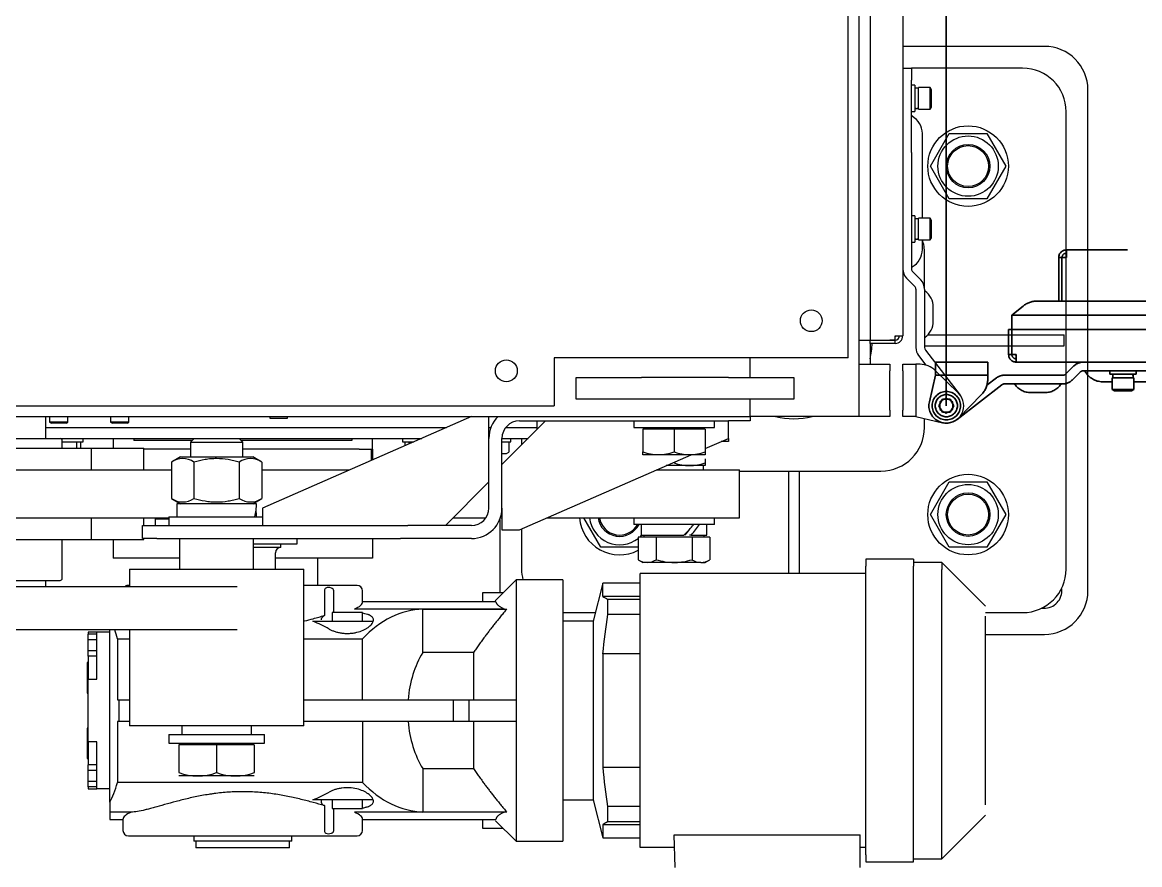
# Model space of a CAD drawing. Extents: x -681219 to -550379, y -242630 to -158199.
# Drawn here: x -573847 to -573334, y -225122 to -224736 of the extents above; entities that cross this region are included whole.
import ezdxf

# ---------------------------------------------------------------- set-up
doc = ezdxf.new("R2010")
doc.units = 0
doc.header["$LTSCALE"] = 1000
doc.linetypes.add('C2', pattern=[17, 14, -1, 1, -1])
doc.linetypes.add('P2', pattern=[23, 18, -1, 1, -1, 1, -1])
for name, color, linetype in [('12020300521', 7, 'CONTINUOUS'), ('12020400244', 7, 'CONTINUOUS'), ('19031000045', 7, 'CONTINUOUS'), ('AAC2414001', 7, 'CONTINUOUS'), ('AAD0803002', 7, 'CONTINUOUS'), ('AAD2005001', 7, 'CONTINUOUS'), ('AAD2005501', 7, 'CONTINUOUS'), ('AAD2010001', 7, 'CONTINUOUS'), ('AAO0501001', 7, 'CONTINUOUS'), ('AAO0602001', 7, 'CONTINUOUS'), ('BAC1204501', 7, 'CONTINUOUS'), ('C__USERS_YSV001_', 7, 'CONTINUOUS'), ('COMM65010003', 7, 'CONTINUOUS'), ('DAE09050701', 7, 'CONTINUOUS'), ('FAA02001', 7, 'CONTINUOUS'), ('FAA02401', 7, 'CONTINUOUS'), ('GAB00601', 7, 'CONTINUOUS'), ('GAB00802', 7, 'CONTINUOUS'), ('GAB02001', 7, 'CONTINUOUS'), ('GAB02401', 7, 'CONTINUOUS'), ('GAE00601', 7, 'CONTINUOUS'), ('GAE02001', 7, 'CONTINUOUS'), ('GAE02401', 7, 'CONTINUOUS'), ('GBH02401', 7, 'CONTINUOUS'), ('GZDH011002061', 7, 'CONTINUOUS'), ('GZDH011002071', 7, 'CONTINUOUS'), ('GZDH011002081', 7, 'CONTINUOUS'), ('GZDH011002102', 7, 'CONTINUOUS'), ('GZDH011003592', 7, 'CONTINUOUS'), ('GZDH011004841', 7, 'CONTINUOUS'), ('GZDH011027032', 7, 'CONTINUOUS'), ('GZDH011027991', 7, 'CONTINUOUS'), ('GZDH011032011', 7, 'CONTINUOUS'), ('GZDH011034431', 7, 'CONTINUOUS'), ('GZDH011034441', 7, 'CONTINUOUS'), ('GZDH011034501', 7, 'CONTINUOUS'), ('SDZB011043001', 7, 'CONTINUOUS'), ('中心线', 4, 'C2')]:
    doc.layers.add(name, color=color, linetype=linetype)
doc.layers.add('双点划线', color=2, linetype='P2', lineweight=35)

# ---------------------------------------------------------------- blocks, each defined once
blk = doc.blocks.new('端门')
at = {"layer": '双点划线', "ltscale": 0.05}
for p, q in [((0, 0), (0, 1260.09)), ((-1233.1, 71.5), (-55.1, 71.5)), ((-55.1, 68), (-55.1, 71.5)), ((-53.1, 68), (-55.1, 68)), ((-51.6, 68), (-53.1, 68)), ((-53.1, 68), (-53.1, 48)), ((-53.1, 48), (-53.1, 68)), ((-51.6, 68), (-51.6, 48)), ((-53.1, 61.5), (-53.1, 61.5)), ((-41.6, 48), (-1246.6, 48)), ((-30.1, 41.5), (-1258.1, 41.5)), ((-35.26, 45.73), (-30.1, 41.5)), ((-30.1, 41.5), (-30.1, 26)), ((-30.1, 35), (-1258.1, 35)), ((-30.1, 23.5), (-30.1, 35)), ((-28.6, 35), (-30.1, 35)), ((-28.6, 35), (-28.6, 23.5)), ((-30.1, 26), (-30.1, 23.5)), ((-32.1, 23.5), (-32.1, 20)), ((-32.1, 23.5), (-30.1, 23.5)), ((-28.6, 23.5), (-30.1, 23.5)), ((-32.1, 20), (-1256.1, 20)), ((-113.73, 16), (-62.83, 16)), ((-87.1, 16), (-87.1, 14.4)), ((-75.1, 14.4), (-75.1, 16)), ((-61.41, 15.41), (-57.76, 11.76)), ((-58.59, 18.24), (-54.93, 14.59)), ((-16, 20), (-19, 20)), ((-19, 20), (-19, 14)), ((-16, 20), (2, 20)), ((5, 20), (2, 20)), ((5, 14), (5, 20)), ((-124.96, 11), (-86.1, 11)), ((-87.1, 14.4), (-75.1, 14.4)), ((-86.1, 12.8), (-76.1, 12.8)), ((-86.1, 12.8), (-86.1, 7.4)), ((-85.75, 14.4), (-85.75, 14.17)), ((-85.75, 13.03), (-85.75, 12.8)), ((-76.45, 12.8), (-76.45, 14.4)), ((-76.1, 7.4), (-76.1, 12.8)), ((-76.1, 11), (-71.7, 11)), ((-53.51, 14), (-26.68, 14)), ((-23.01, 12.75), (-18.62, 9.35)), ((-19, 12.07), (-19, 14)), ((-19, 14), (-16, 14)), ((-16, 14), (2, 14)), ((2, 14), (5, 14)), ((5, 14), (7.8, 1.79)), ((-86.1, 7.4), (-76.1, 7.4)), ((-86.1, 7.4), (-85.06, 6.8)), ((-85.06, 6.8), (-77.14, 6.8)), ((-77.14, 6.8), (-76.1, 7.4)), ((-53.51, 10), (-26.68, 10)), ((-45.27, 6), (-38.76, 6)), ((-25.46, 9.58), (-4.9, -6.33)), ((-5.72, -5.59), (-16.15, 5.09)), ((-3.46, 0), (-1.73, 3)), ((-1.73, -3), (-3.46, 0)), ((-1.73, 3), (1.73, 3)), ((1.73, 3), (3.46, 0)), ((3.46, 0), (1.73, -3)), ((1.73, -3), (-1.73, -3))]:
    blk.add_line(p, q, dxfattribs=at)
for radius in [6.5, 5.11]:
    blk.add_circle((0, 0), radius, dxfattribs=at)
for centre, radius, start, end in [((0, 0), 1260.09, 90, 178.40835), ((-55.1, 68), 3.5, 0, 90), ((-55.1, 68), 2, 0, 90), ((-41.6, 38), 10, 50.6341, 90), ((-33.1, 26), 3, 357.9073, 0), ((-33.1, 26), 3, 289.4712, 303.5573), ((-32.1, 23.5), 2, 270, 0), ((-32.1, 23.5), 3.5, 270, 0), ((-71.7, 20), 9, 270, 331.7263), ((-63.33, 15.5), 0.5, 90, 151.7263), ((-62.83, 14), 6, 45, 90), ((-62.83, 14), 2, 45, 90), ((-81.1, 13.03), 4.65, 162.9207, 180), ((-81.1, 14.17), 4.65, 177.1116, 186.9875), ((-53.51, 16), 6, 225, 270), ((-53.51, 16), 2, 225, 270), ((-26.68, 8), 6, 52.2731, 90), ((-9, 12.07), 10, 180, 224.3327), ((-53.01, 9.5), 0.5, 35.3765, 90), ((-45.27, 15), 9, 215.3765, 270), ((-38.76, 15), 9, 270, 324.6235), ((-31.01, 9.5), 0.5, 90, 144.6235), ((-26.68, 8), 2, 52.2731, 90), ((0, 0), 8, 224.3327, 12.9032)]:
    blk.add_arc(centre, radius, start, end, dxfattribs=at)
blk = doc.blocks.new('fushitu')
at = {"layer": '12020300521', "color": 7, "linetype": 'Continuous'}
for p, q in [((5503, -1365.5), (5503, -1368.71)), ((5525, -1365.5), (5503, -1365.5)), ((5503, -1372.52), (5503, -1368.71)), ((5525, -1365.5), (5525, -1368.71)), ((5538, -1367), (5525, -1367)), ((5525, -1372.52), (5525, -1368.71)), ((5538, -1367), (5538, -1370.19)), ((5558, -1387), (5538, -1367)), ((5399.5, -1374.05), (5399.5, -1372.1)), ((5503, -1372.1), (5399.5, -1372.1)), ((5399.5, -1397.67), (5399.5, -1374.05)), ((5503, -1387.48), (5503, -1372.52)), ((5525, -1387.48), (5525, -1372.52)), ((5538, -1388.39), (5538, -1373.71)), ((5165, -1377.5), (5164.5, -1377.5)), ((5269.5, -1377.5), (5245, -1377.5)), ((5342.5, -1375), (5332.86, -1384.64)), ((5342.5, -1375), (5342.5, -1430)), ((5364, -1375), (5342.5, -1375)), ((5364, -1375), (5364, -1495)), ((5382.26, -1376.5), (5377.89, -1394)), ((5382.26, -1382.6), (5382.26, -1376.5)), ((5399.5, -1376.5), (5382.26, -1376.5)), ((5254.45, -1380), (5254.45, -1391.37)), ((5258.84, -1390), (5258.84, -1380)), ((5272, -1385), (5272, -1380)), ((5336.5, -1381), (5327, -1381)), ((5327, -1381), (5327, -1385)), ((5399.5, -1382.6), (5382.26, -1382.6)), ((5384.5, -1383.87), (5399.5, -1383.87)), ((5384.5, -1383.87), (5384.5, -1390.94)), ((5272, -1390), (5258, -1390)), ((5258, -1390), (5258, -1394)), ((5337.15, -1388.37), (5268.23, -1388.37)), ((5333.22, -1385), (5272, -1385)), ((5272, -1394), (5272, -1390)), ((5299.66, -1388.4), (5338.19, -1388.4)), ((5299.66, -1408.35), (5299.66, -1388.4)), ((5337.15, -1388.37), (5338.19, -1388.4)), ((5503, -1396.29), (5503, -1387.48)), ((5525, -1396.29), (5525, -1387.48)), ((5249.22, -1394), (5256.7, -1394)), ((5256.7, -1394), (5276.91, -1394)), ((5276.91, -1394), (5276.91, -1394)), ((5377.89, -1394), (5364, -1394)), ((5377.89, -1394), (5377.89, -1476)), ((5399.5, -1390.94), (5384.5, -1390.94)), ((5558, -1397.91), (5558, -1391.72)), ((5146, -1399), (5146, -1399.98)), ((5150, -1399), (5146, -1399)), ((5146, -1402.49), (5146, -1399.98)), ((5150, -1399.98), (5146, -1399.98)), ((5150, -1405.5), (5150, -1399)), ((5156, -1399), (5150, -1399)), ((5156, -1405.5), (5156, -1398)), ((5399.5, -1404.6), (5399.5, -1397.67)), ((5503, -1473.71), (5503, -1396.29)), ((5525, -1473.71), (5525, -1396.29)), ((5538, -1473.46), (5538, -1396.54)), ((5558, -1402.91), (5558, -1397.91)), ((5150, -1402.49), (5146, -1402.49)), ((5146, -1407.51), (5146, -1402.49)), ((5159.51, -1402), (5165, -1402)), ((5159.51, -1402), (5159.51, -1430)), ((5245, -1402), (5272, -1402)), ((5272, -1430), (5272, -1402)), ((5399.5, -1465.4), (5399.5, -1404.6)), ((5558, -1467.09), (5558, -1402.91)), ((5146, -1410.02), (5146, -1407.51)), ((5150, -1407.51), (5146, -1407.51)), ((5146, -1410.02), (5146, -1413.66)), ((5150, -1410.02), (5146, -1410.02)), ((5150, -1420.59), (5150, -1405.5)), ((5156, -1464.5), (5156, -1405.5)), ((5323, -1408.35), (5299.66, -1408.35)), ((5323, -1408.35), (5323, -1430)), ((5399.5, -1408.98), (5382.26, -1408.98)), ((5382.26, -1408.98), (5382.26, -1461.02)), ((5145.5, -1413), (5145.5, -1427)), ((5146, -1413), (5145.5, -1413)), ((5146, -1413.66), (5146, -1420.59)), ((5146, -1449.41), (5146, -1420.59)), ((5146, -1420.59), (5150, -1420.59)), ((5145.5, -1427), (5146, -1427)), ((5159.51, -1430), (5160.04, -1430)), ((5160.04, -1430), (5160.04, -1440)), ((5160.04, -1430), (5165, -1430)), ((5245, -1430), (5301, -1430)), ((5301, -1430), (5313.73, -1430)), ((5313.73, -1440), (5313.73, -1430)), ((5313.73, -1430), (5321, -1430)), ((5321, -1440), (5321, -1430)), ((5321, -1430), (5342.5, -1430)), ((5342.5, -1430), (5342.5, -1435)), ((5342.5, -1435), (5342.5, -1440)), ((5160.04, -1440), (5159.51, -1440)), ((5159.51, -1440), (5159.51, -1468)), ((5165, -1440), (5160.04, -1440)), ((5301, -1440), (5245, -1440)), ((5272, -1440), (5272, -1468)), ((5313.73, -1440), (5301, -1440)), ((5321, -1440), (5313.73, -1440)), ((5342.5, -1440), (5321, -1440)), ((5323, -1440), (5323, -1461.65)), ((5342.5, -1440), (5342.5, -1495)), ((5145.5, -1443), (5145.5, -1457)), ((5146, -1443), (5145.5, -1443)), ((5146, -1449.41), (5146, -1456.34)), ((5150, -1449.41), (5146, -1449.41)), ((5150, -1464.5), (5150, -1449.41)), ((5146, -1456.34), (5146, -1459.98)), ((5145.5, -1457), (5146, -1457)), ((5146, -1462.49), (5146, -1459.98)), ((5150, -1459.98), (5146, -1459.98)), ((5299.66, -1461.65), (5323, -1461.65)), ((5299.66, -1461.65), (5299.66, -1481.6)), ((5382.26, -1461.02), (5399.5, -1461.02)), ((5150, -1462.49), (5146, -1462.49)), ((5146, -1467.51), (5146, -1462.49)), ((5150, -1471), (5150, -1464.5)), ((5156, -1477.01), (5156, -1464.5)), ((5399.5, -1472.33), (5399.5, -1465.4)), ((5146, -1470.02), (5146, -1467.51)), ((5150, -1467.51), (5146, -1467.51)), ((5146, -1470.02), (5146, -1471)), ((5150, -1470.02), (5146, -1470.02)), ((5146, -1471), (5150, -1471)), ((5156, -1471), (5150, -1471)), ((5272, -1468), (5159.51, -1468)), ((5558, -1472.09), (5558, -1467.09)), ((5558, -1478.28), (5558, -1472.09)), ((5156, -1477.01), (5156, -1481.63)), ((5256.7, -1476), (5249.22, -1476)), ((5276.91, -1476), (5256.7, -1476)), ((5258, -1476), (5258, -1480)), ((5272, -1480), (5272, -1476)), ((5276.91, -1476), (5276.91, -1476)), ((5364, -1476), (5377.89, -1476)), ((5377.89, -1476), (5382.26, -1493.5)), ((5399.5, -1495.95), (5399.5, -1472.33)), ((5503, -1482.52), (5503, -1473.71)), ((5525, -1482.52), (5525, -1473.71)), ((5165.77, -1481.63), (5156, -1481.63)), ((5156, -1481.63), (5156, -1485)), ((5254.45, -1478.63), (5254.45, -1490)), ((5258, -1480), (5272, -1480)), ((5258.84, -1490), (5258.84, -1480)), ((5337.15, -1481.63), (5268.23, -1481.63)), ((5338.19, -1481.6), (5299.66, -1481.6)), ((5338.19, -1481.6), (5337.15, -1481.63)), ((5399.5, -1479.06), (5384.5, -1479.06)), ((5384.5, -1479.06), (5384.5, -1486.13)), ((5538, -1496.29), (5538, -1481.61)), ((5156, -1485), (5162, -1485)), ((5162, -1485), (5162, -1490)), ((5272, -1485), (5333.22, -1485)), ((5272, -1490), (5272, -1485)), ((5327, -1485), (5327, -1489)), ((5333.06, -1485.56), (5342.5, -1495)), ((5382.26, -1487.4), (5382.26, -1493.5)), ((5399.5, -1487.4), (5382.26, -1487.4)), ((5399.5, -1486.13), (5384.5, -1486.13)), ((5503, -1497.48), (5503, -1482.52)), ((5525, -1497.48), (5525, -1482.52)), ((5538, -1503), (5558, -1483)), ((5164.5, -1492.5), (5269.5, -1492.5)), ((5194.5, -1492.5), (5194.5, -1495)), ((5239.5, -1495), (5239.5, -1492.5)), ((5327, -1489), (5336.5, -1489)), ((5414.98, -1492.07), (5500.5, -1492.07)), ((5415.5, -1507), (5414.98, -1492.07)), ((5500.5, -1507), (5500.5, -1492.07)), ((5239.5, -1495), (5194.5, -1495)), ((5195.5, -1495), (5195.5, -1498)), ((5238.5, -1498), (5238.5, -1495)), ((5342.5, -1495), (5364, -1495)), ((5382.26, -1493.5), (5399.5, -1493.5)), ((5399.5, -1497.9), (5399.5, -1495.95)), ((5503, -1501.29), (5503, -1497.48)), ((5525, -1501.29), (5525, -1497.48)), ((5238.5, -1498), (5195.5, -1498)), ((5415.18, -1497.9), (5399.5, -1497.9)), ((5503, -1497.9), (5500.5, -1497.9)), ((5503, -1501.29), (5503, -1504.5)), ((5525, -1504.5), (5525, -1501.29)), ((5538, -1503), (5538, -1499.81)), ((5503, -1504.5), (5525, -1504.5)), ((5525, -1503), (5538, -1503))]:
    blk.add_line(p, q, dxfattribs=at)
for centre, radius, start, end in [((5164.5, -1380), 2.5, 90, 126.8699), ((5269.5, -1380), 2.5, 0, 90), ((5390.04, -1371.5), 13.56, 234.9734, 245.8737), ((5724.26, -1443.49), 343.8, 171.2069, 174.238), ((5719.7, -1428.6), 338.99, 185.4874, 188.5613), ((5164.5, -1490), 2.5, 180, 270), ((5269.5, -1490), 2.5, 270, 0)]:
    blk.add_arc(centre, radius, start, end, dxfattribs=at)
for centre, major_axis, ratio, start_param, end_param in [((5217, -1385), (-55, 0), 0.168577, 2.769424, 3.141593), ((5301.06, -1458.37), (0, 70), 0.700208, 0.028575, 0.634602), ((5220.53, -1458.37), (73.04, 0), 0.958333, 1.052734, 1.167044), ((5150.69, -1458.37), (0, 70), 0.212557, -0.634602, -0.530705), ((5321.01, -1435), (0, 40.5), 0.700208, 0.852741, 1.447024), ((5321.01, -1435), (0, -40.5), 0.700208, 4.836162, 5.430445), ((5150.69, -1411.63), (0, -70), 0.212557, 0.365207, 0.634602), ((5301.06, -1411.63), (0, -70), 0.700208, 5.648583, 6.25461), ((5220.53, -1411.63), (73.04, 0), 0.958333, 5.116141, 5.230452), ((5217, -1485), (55, 0), 0.168577, 2.769424, 3.141593), ((5217, -1485), (55, 0), 0.168577, 0, 0.372169)]:
    blk.add_ellipse(centre, major_axis=major_axis, ratio=ratio, start_param=start_param, end_param=end_param, dxfattribs=at)
for points, knots in [([(5538, -1373.71), (5538, -1372.81), (5538, -1372.05), (5538, -1370.86), (5538, -1370.44), (5538, -1370.19)], [0, 0, 0, 0, 0.5, 0.5, 1, 1, 1, 1]), ([(5258.84, -1380), (5258.84, -1379.67), (5258.66, -1379.39), (5258.23, -1378.98), (5257.99, -1378.85), (5257.26, -1378.55), (5256.78, -1378.48), (5255.89, -1378.48), (5255.49, -1378.55), (5254.97, -1378.85), (5254.81, -1378.98), (5254.55, -1379.38), (5254.45, -1379.67), (5254.45, -1380)], [0, 0, 0, 0, 0.125, 0.125, 0.25, 0.25, 0.5, 0.5, 0.75, 0.75, 0.875, 0.875, 1, 1, 1, 1]), ([(5538, -1396.54), (5538, -1395.07), (5538, -1393.62), (5538, -1390.88), (5538, -1389.58), (5538, -1388.39)], [0, 0, 0, 0, 0.5, 0.5, 1, 1, 1, 1]), ([(5245.34, -1393.85), (5246.7, -1393.5), (5248.02, -1393.15), (5250.2, -1392.56), (5251.07, -1392.32), (5252.79, -1391.84), (5253.63, -1391.6), (5254.45, -1391.37)], [0.8925836, 0.8925836, 0.8925836, 0.8925836, 0.9375, 0.9375, 0.96875, 0.96875, 1, 1, 1, 1]), ([(5254.45, -1391.37), (5253.84, -1391.72), (5253.43, -1392.1), (5253.14, -1392.66), (5253.1, -1392.77), (5253.03, -1393), (5253.01, -1393.12), (5253, -1393.29), (5253, -1393.33), (5253, -1393.38)], [0, 0, 0, 0, 0.5, 0.5, 0.625, 0.625, 0.75, 0.75, 0.795551, 0.795551, 0.795551, 0.795551]), ([(5256.7, -1397.56), (5257.09, -1397.77), (5257.5, -1397.97), (5258.4, -1398.36), (5258.87, -1398.54), (5259.85, -1398.86), (5260.36, -1399), (5261.17, -1399.18), (5261.44, -1399.24), (5261.99, -1399.34), (5262.27, -1399.38), (5263.11, -1399.5), (5263.69, -1399.55), (5264.56, -1399.58), (5264.85, -1399.59), (5265.43, -1399.58), (5265.72, -1399.57), (5266.58, -1399.53), (5267.15, -1399.47), (5267.99, -1399.34), (5268.27, -1399.3), (5268.81, -1399.19), (5269.08, -1399.13), (5270.39, -1398.81), (5271.35, -1398.48), (5272.67, -1397.89), (5273.08, -1397.68), (5273.84, -1397.26), (5274.19, -1397.04), (5274.67, -1396.69), (5274.83, -1396.58), (5275.12, -1396.35), (5275.26, -1396.23), (5275.66, -1395.87), (5275.9, -1395.64), (5276.3, -1395.16), (5276.46, -1394.93), (5276.74, -1394.46), (5276.84, -1394.23), (5276.91, -1394)], [0, 0, 0, 0, 0.0625, 0.0625, 0.125, 0.125, 0.1875, 0.1875, 0.21875, 0.21875, 0.25, 0.25, 0.3125, 0.3125, 0.34375, 0.34375, 0.375, 0.375, 0.4375, 0.4375, 0.46875, 0.46875, 0.5, 0.5, 0.625, 0.625, 0.6875, 0.6875, 0.75, 0.75, 0.78125, 0.78125, 0.8125, 0.8125, 0.875, 0.875, 0.9375, 0.9375, 1, 1, 1, 1]), ([(5276.91, -1394), (5276.97, -1393.78), (5277, -1393.56), (5277, -1393.13), (5276.96, -1392.93), (5276.81, -1392.54), (5276.7, -1392.35), (5276.4, -1391.99), (5276.21, -1391.82), (5275.78, -1391.5), (5275.52, -1391.35), (5275.09, -1391.14), (5274.93, -1391.07), (5274.61, -1390.94), (5274.44, -1390.88), (5273.9, -1390.71), (5273.52, -1390.6), (5272.77, -1390.43), (5272.41, -1390.35), (5272.03, -1390.29)], [0, 0, 0, 0, 0.0625, 0.0625, 0.125, 0.125, 0.1875, 0.1875, 0.25, 0.25, 0.3125, 0.3125, 0.34375, 0.34375, 0.375, 0.375, 0.4375, 0.4375, 0.4884658, 0.4884658, 0.4884658, 0.4884658]), ([(5276.91, -1476), (5276.84, -1475.78), (5276.74, -1475.55), (5276.47, -1475.07), (5276.3, -1474.84), (5275.89, -1474.36), (5275.66, -1474.13), (5275.14, -1473.66), (5274.84, -1473.42), (5273.86, -1472.73), (5273.1, -1472.3), (5271.34, -1471.52), (5270.38, -1471.18), (5268.25, -1470.67), (5267.13, -1470.5), (5264.8, -1470.38), (5263.65, -1470.43), (5262.24, -1470.62), (5261.96, -1470.67), (5261.41, -1470.77), (5261.14, -1470.82), (5260.34, -1471.01), (5259.83, -1471.15), (5259.09, -1471.39), (5258.85, -1471.48), (5258.38, -1471.65), (5258.16, -1471.75), (5257.5, -1472.03), (5257.08, -1472.23), (5256.7, -1472.44)], [0, 0, 0, 0, 0.0625, 0.0625, 0.125, 0.125, 0.1875, 0.1875, 0.25, 0.25, 0.375, 0.375, 0.5, 0.5, 0.625, 0.625, 0.75, 0.75, 0.78125, 0.78125, 0.8125, 0.8125, 0.875, 0.875, 0.90625, 0.90625, 0.9375, 0.9375, 1, 1, 1, 1]), ([(5254.45, -1478.63), (5252.82, -1478.17), (5251.11, -1477.69), (5247.55, -1476.72), (5245.7, -1476.23), (5242.8, -1475.53), (5241.82, -1475.3), (5239.82, -1474.85), (5238.79, -1474.63), (5235.69, -1474.01), (5233.58, -1473.64), (5229.29, -1473.01), (5227.11, -1472.76), (5223.77, -1472.48), (5222.64, -1472.41), (5220.94, -1472.33), (5220.37, -1472.31), (5219.23, -1472.27), (5218.67, -1472.26), (5215.84, -1472.23), (5213.59, -1472.29), (5209.12, -1472.55), (5206.9, -1472.76), (5204.15, -1473.1), (5203.6, -1473.18), (5202.51, -1473.33), (5201.97, -1473.41), (5200.35, -1473.66), (5199.29, -1473.85), (5196.15, -1474.42), (5194.12, -1474.85), (5191.15, -1475.54), (5190.17, -1475.78), (5188.25, -1476.26), (5187.31, -1476.5), (5184.55, -1477.23), (5182.8, -1477.71), (5179.46, -1478.65), (5177.87, -1479.1), (5175.61, -1479.72), (5174.88, -1479.92), (5173.47, -1480.29), (5172.8, -1480.46), (5170.86, -1480.93), (5169.68, -1481.18), (5167.55, -1481.53), (5166.6, -1481.63), (5165.77, -1481.63)], [0, 0, 0, 0, 0.0625, 0.0625, 0.125, 0.125, 0.15625, 0.15625, 0.1875, 0.1875, 0.25, 0.25, 0.3125, 0.3125, 0.34375, 0.34375, 0.359375, 0.359375, 0.375, 0.375, 0.4375, 0.4375, 0.5, 0.5, 0.515625, 0.515625, 0.53125, 0.53125, 0.5625, 0.5625, 0.625, 0.625, 0.65625, 0.65625, 0.6875, 0.6875, 0.75, 0.75, 0.8125, 0.8125, 0.84375, 0.84375, 0.875, 0.875, 0.9375, 0.9375, 1, 1, 1, 1]), ([(5253.09, -1476), (5253.02, -1476.26), (5252.99, -1476.51), (5253.02, -1477), (5253.09, -1477.23), (5253.31, -1477.67), (5253.47, -1477.88), (5253.89, -1478.27), (5254.15, -1478.46), (5254.45, -1478.63)], [0, 0, 0, 0, 0.25, 0.25, 0.5, 0.5, 0.75, 0.75, 1, 1, 1, 1]), ([(5272.1, -1479.7), (5272.45, -1479.64), (5272.78, -1479.57), (5273.31, -1479.45), (5273.51, -1479.4), (5273.9, -1479.29), (5274.08, -1479.23), (5274.62, -1479.06), (5274.94, -1478.93), (5275.52, -1478.65), (5275.78, -1478.5), (5276.44, -1478.02), (5276.73, -1477.67), (5276.96, -1477.07), (5277, -1476.87), (5277, -1476.44), (5276.97, -1476.22), (5276.91, -1476)], [0.5145989, 0.5145989, 0.5145989, 0.5145989, 0.5625, 0.5625, 0.59375, 0.59375, 0.625, 0.625, 0.6875, 0.6875, 0.75, 0.75, 0.875, 0.875, 0.9375, 0.9375, 1, 1, 1, 1]), ([(5538, -1481.61), (5538, -1480.42), (5538, -1479.12), (5538, -1476.38), (5538, -1474.93), (5538, -1473.46)], [0, 0, 0, 0, 0.5, 0.5, 1, 1, 1, 1]), ([(5254.45, -1490), (5254.45, -1490.33), (5254.55, -1490.61), (5254.81, -1491.02), (5254.97, -1491.15), (5255.49, -1491.45), (5255.89, -1491.52), (5256.78, -1491.52), (5257.26, -1491.45), (5257.99, -1491.15), (5258.23, -1491.02), (5258.65, -1490.62), (5258.84, -1490.33), (5258.84, -1490)], [0, 0, 0, 0, 0.125, 0.125, 0.25, 0.25, 0.5, 0.5, 0.75, 0.75, 0.875, 0.875, 1, 1, 1, 1]), ([(5538, -1499.81), (5538, -1499.56), (5538, -1499.14), (5538, -1497.95), (5538, -1497.19), (5538, -1496.29)], [0, 0, 0, 0, 0.5, 0.5, 1, 1, 1, 1])]:
    blk.add_open_spline(points, degree=3, knots=knots, dxfattribs=at)
for points, weights in [([(5338.19, -1388.4), (5328.53, -1399.95), (5323, -1408.35)], [1.00923668392, 1.02694524323, 1]), ([(5333.22, -1385), (5333.23, -1386.62), (5337.15, -1388.37)], [1.0915135518, 1.09136822009, 1.05078925134]), ([(5323, -1461.65), (5328.53, -1470.05), (5338.19, -1481.6)], [1, 1.02694524323, 1.00923668392]), ([(5337.15, -1481.63), (5333.23, -1483.38), (5333.22, -1485)], [1.05078925134, 1.09136822009, 1.0915135518]), ([(5384.5, -1486.13), (5383.05, -1486.81), (5382.26, -1487.4)], [1.04164727794, 1.09381341177, 1.12491744874])]:
    blk.add_rational_spline(points, weights, degree=2, dxfattribs=at)
at = {"layer": '12020400244', "color": 7, "linetype": 'Continuous'}
for p, q in [((5165, -1370), (5245, -1370)), ((5165, -1370), (5165, -1378)), ((5245, -1442), (5245, -1370)), ((4855.79, -1378), (5214.47, -1378)), ((5214.47, -1398), (4928.18, -1398)), ((5165, -1398), (5165, -1442)), ((5245, -1442), (5165, -1442)), ((5189, -1442), (5189, -1446)), ((5221, -1446), (5221, -1442))]:
    blk.add_line(p, q, dxfattribs=at)
at = {"layer": '19031000045', "color": 7, "linetype": 'Continuous'}
for p, q in [((5520, -1140), (5524, -1140)), ((5524, -1140), (5524, -1145.53)), ((5524, -1178.79), (5524, -1145.53)), ((5529, -1208.9), (5529, -1170.04)), ((5524, -1178.79), (5524, -1181.27)), ((5524, -1181.27), (5524, -1232.17)), ((5529, -1223.3), (5529, -1218.9)), ((5524.59, -1233.59), (5528.24, -1237.24)), ((5521.76, -1236.41), (5525.41, -1240.07)), ((5526, -1241.49), (5526, -1268.32)), ((5530, -1241.49), (5530, -1268.32)), ((5534, -1256.24), (5534, -1249.73)), ((5527.25, -1271.99), (5530.65, -1276.38)), ((5530.42, -1269.54), (5546.33, -1290.1)), ((5520, -1279), (5520, -1276)), ((5520, -1276), (5526, -1276)), ((5527.93, -1276), (5526, -1276)), ((5526, -1276), (5526, -1279)), ((5520, -1279), (5520, -1297)), ((5526, -1279), (5526, -1297)), ((5545.59, -1289.28), (5534.91, -1278.85)), ((5540, -1291.54), (5537, -1293.27)), ((5543, -1293.27), (5540, -1291.54)), ((5520, -1300), (5520, -1297)), ((5526, -1297), (5526, -1300)), ((5537, -1293.27), (5537, -1296.73)), ((5537, -1296.73), (5540, -1298.46)), ((5540, -1298.46), (5543, -1296.73)), ((5543, -1296.73), (5543, -1293.27)), ((5526, -1300), (5520, -1300)), ((5526, -1300), (5538.21, -1302.8))]:
    blk.add_line(p, q, dxfattribs=at)
for radius in [6.5, 5.11]:
    blk.add_circle((5540, -1295), radius, dxfattribs=at)
for centre, radius, start, end in [((5524.5, -1161.67), 0.5, 180, 241.7263), ((5520, -1170.04), 9, 0, 61.7263), ((5520, -1223.3), 9, 298.2737, 0), ((5526, -1232.17), 6, 180, 225), ((5524.5, -1231.67), 0.5, 118.2737, 180), ((5526, -1232.17), 2, 180, 225), ((5524, -1241.49), 2, 0, 45), ((5524, -1241.49), 6, 0, 45), ((5530.5, -1241.99), 0.5, 180, 234.6235), ((5525, -1249.73), 9, 0, 54.6235), ((5525, -1256.24), 9, 305.3765, 0), ((5530.5, -1263.99), 0.5, 125.3765, 180), ((5532, -1268.32), 6, 180, 217.7269), ((5532, -1268.32), 2, 180, 217.7269), ((5527.93, -1286), 10, 45.6673, 90), ((5540, -1295), 8, 257.0968, 45.6673)]:
    blk.add_arc(centre, radius, start, end, dxfattribs=at)
at = {"layer": 'AAC2414001', "color": 7, "linetype": 'Continuous'}
for p, q in [((5194.68, -1310), (5193, -1311.68)), ((5193, -1311.68), (5217, -1311.68)), ((5193, -1311.68), (5193, -1318.5)), ((5194.68, -1310), (5215.32, -1310)), ((5217, -1311.68), (5215.32, -1310)), ((5217, -1318.5), (5217, -1311.68)), ((5205, -1450.8), (5187.69, -1450.8)), ((5187.69, -1450.8), (5187.69, -1463.45)), ((5188.2, -1450), (5188.2, -1450.8)), ((5222.31, -1450.8), (5205, -1450.8)), ((5205, -1450.8), (5205, -1463.45)), ((5221.8, -1450.8), (5221.8, -1450)), ((5222.31, -1450.8), (5222.31, -1463.45)), ((5222.31, -1465), (5187.69, -1465))]:
    blk.add_line(p, q, dxfattribs=at)
for centre, start, end in [((5196.34, -1439.86), 249.8583, 290.1434), ((5213.66, -1439.86), 249.8565, 290.1418)]:
    blk.add_arc(centre, 25.14, start, end, dxfattribs=at)
at = {"layer": 'AAD0803002', "color": 7, "linetype": 'Continuous'}
for p, q in [((5140.7, -1311.6), (5140.7, -1314.5)), ((5142.54, -1311.6), (5142.54, -1314.5)), ((5291.46, -1311.6), (5291.46, -1313.36)), ((5293.3, -1311.6), (5293.3, -1312.56)), ((5339.1, -1311.6), (5339.1, -1316.35)), ((5336, -1316.9), (5338.15, -1316.9)), ((5338.15, -1316.9), (5339.1, -1316.35))]:
    blk.add_line(p, q, dxfattribs=at)
at = {"layer": 'AAD2005001', "color": 7, "linetype": 'Continuous'}
for p, q in [((5429.27, -1322.5), (5411.43, -1322.5)), ((5415, -1320.94), (5415, -1321.23)), ((5429.27, -1319.43), (5429.27, -1321.23)), ((5429.27, -1321.23), (5429.27, -1322.5))]:
    blk.add_line(p, q, dxfattribs=at)
blk.add_arc((5422.13, -1301.72), 20.77, 249.9144, 290.0839, dxfattribs=at)
at = {"layer": 'AAD2005501', "color": 7, "linetype": 'Continuous'}
for p, q in [((5415, -1305.8), (5400.73, -1305.8)), ((5400.73, -1305.8), (5400.73, -1316.23)), ((5401.15, -1305), (5401.15, -1305.8)), ((5429.27, -1305.8), (5415, -1305.8)), ((5415, -1305.8), (5415, -1316.23)), ((5428.85, -1305.8), (5428.85, -1305)), ((5429.27, -1305.8), (5429.27, -1316.23)), ((5400.73, -1317.5), (5400.73, -1316.23)), ((5429.27, -1317.5), (5400.73, -1317.5)), ((5429.27, -1316.23), (5429.27, -1317.5))]:
    blk.add_line(p, q, dxfattribs=at)
for centre, start, end in [((5407.87, -1296.72), 249.9161, 290.0855), ((5422.13, -1296.72), 249.9144, 290.0839)]:
    blk.add_arc(centre, 20.77, start, end, dxfattribs=at)
at = {"layer": 'AAD2010001', "color": 7, "linetype": 'Continuous'}
for p, q in [((5406.76, -1355.3), (5398.53, -1355.3)), ((5398.53, -1355.3), (5398.53, -1365.73)), ((5401.15, -1354.5), (5401.15, -1355.3)), ((5423.24, -1355.3), (5406.76, -1355.3)), ((5406.76, -1355.3), (5406.76, -1365.73)), ((5431.47, -1355.3), (5423.24, -1355.3)), ((5423.24, -1355.3), (5423.24, -1365.73)), ((5428.85, -1355.3), (5428.85, -1354.5)), ((5431.47, -1355.3), (5431.47, -1365.73)), ((5398.53, -1365.73), (5400.73, -1367)), ((5427.36, -1367), (5400.73, -1367)), ((5427.36, -1367), (5429.27, -1367)), ((5429.27, -1367), (5431.47, -1365.73))]:
    blk.add_line(p, q, dxfattribs=at)
for centre, radius, start, end in [((5402.64, -1359.61), 7.37, 236.0408, 303.9621), ((5427.59, -1358.95), 8.06, 237.2845, 268.3302), ((5427.01, -1358.6), 8.41, 272.3329, 302.0524)]:
    blk.add_arc(centre, radius, start, end, dxfattribs=at)
blk.add_open_spline([(5406.76, -1365.73), (5408.11, -1366.11), (5409.46, -1366.43), (5412.2, -1366.88), (5413.58, -1367), (5415.68, -1367), (5416.39, -1366.97), (5417.78, -1366.85), (5418.47, -1366.77), (5420.53, -1366.44), (5421.89, -1366.11), (5423.24, -1365.73)], degree=3, knots=[0, 0, 0, 0, 0.25, 0.25, 0.5, 0.5, 0.625, 0.625, 0.75, 0.75, 1, 1, 1, 1], dxfattribs=at)
at = {"layer": 'AAO0501001', "color": 7, "linetype": 'Continuous'}
for p, q in [((5128.25, -1300), (5128.25, -1302.5)), ((5136.75, -1302.5), (5128.25, -1302.5)), ((5128.25, -1302.5), (5129.12, -1303)), ((5135.88, -1303), (5136.75, -1302.5)), ((5136.75, -1302.5), (5136.75, -1300)), ((5156.25, -1300), (5156.25, -1302.5)), ((5164.75, -1302.5), (5156.25, -1302.5)), ((5156.25, -1302.5), (5157.12, -1303)), ((5163.88, -1303), (5164.75, -1302.5)), ((5164.75, -1302.5), (5164.75, -1300)), ((5135.88, -1303), (5129.12, -1303)), ((5163.88, -1303), (5157.12, -1303))]:
    blk.add_line(p, q, dxfattribs=at)
at = {"layer": 'AAO0602001', "color": 7, "linetype": 'Continuous'}
for p, q in [((5527.2, -1158.9), (5527.2, -1148.9)), ((5532.6, -1148.9), (5527.2, -1148.9)), ((5532.6, -1158.9), (5532.6, -1148.9)), ((5533.2, -1149.94), (5532.6, -1148.9)), ((5533.2, -1157.86), (5533.2, -1149.94)), ((5527.2, -1158.9), (5532.6, -1158.9)), ((5532.6, -1158.9), (5533.2, -1157.86)), ((5527.2, -1218.9), (5527.2, -1208.9)), ((5532.6, -1208.9), (5527.2, -1208.9)), ((5532.6, -1218.9), (5532.6, -1208.9)), ((5533.2, -1209.94), (5532.6, -1208.9)), ((5533.2, -1217.86), (5533.2, -1209.94)), ((5527.2, -1218.9), (5532.6, -1218.9)), ((5532.6, -1218.9), (5533.2, -1217.86))]:
    blk.add_line(p, q, dxfattribs=at)
at = {"layer": 'BAC1204501', "color": 7, "linetype": 'Continuous'}
blk.add_line((5177, -1350), (5177, -1346.5), dxfattribs=at)
at = {"layer": 'C__USERS_YSV001_', "color": 7, "linetype": 'Continuous'}
for p, q in [((5585, -1130), (5520, -1130)), ((5575, -1140), (5524, -1140)), ((5605, -1380), (5605, -1150)), ((5595, -1370), (5595, -1160)), ((5530, -1241.49), (5530, -1225)), ((5531.47, -1262.5), (5594.07, -1262.5)), ((5594.16, -1262.5), (5594.07, -1262.5)), ((5594.16, -1267.5), (5594.16, -1262.5)), ((5530, -1267.5), (5594.07, -1267.5)), ((5594.07, -1267.5), (5594.16, -1267.5)), ((5500, -1276), (5514, -1276)), ((5514, -1276), (5514, -1279)), ((5530, -1276.22), (5530, -1275.54)), ((5514, -1297), (5514, -1279)), ((5514, -1297), (5514, -1300)), ((5126.61, -1310.1), (5126.61, -1300)), ((5322, -1300), (5226, -1342)), ((5229.5, -1300), (5229.5, -1300.8)), ((5229.5, -1300.8), (5237.5, -1300.8)), ((5237.5, -1300.8), (5237.5, -1300)), ((5330, -1310), (5330, -1300)), ((5356, -1302), (5336, -1322)), ((5344, -1302), (5440, -1302)), ((5450, -1302), (5440, -1302)), ((5440, -1310), (5440, -1302)), ((5450, -1300), (5450, -1302)), ((5514, -1300), (5500, -1300)), ((5530, -1305), (5530, -1300.92)), ((5060.12, -1310.1), (5133.1, -1310.1)), ((5134.1, -1314.5), (5134.1, -1311.1)), ((5330, -1342), (5330, -1310)), ((5336, -1342), (5336, -1310)), ((5345, -1310), (5345, -1313)), ((5429.27, -1314.7), (5440, -1310)), ((5045.61, -1314.5), (5147.61, -1314.5)), ((5147.61, -1314.5), (5171.61, -1314.5)), ((5147.61, -1324.5), (5147.61, -1314.5)), ((5171.61, -1324.5), (5171.61, -1314.5)), ((5344, -1352), (5422.86, -1317.5)), ((5428.5, -1324.5), (5428.5, -1322.5)), ((4925.97, -1324.5), (5184.21, -1324.5)), ((5225.79, -1324.5), (5266, -1324.5)), ((5406.86, -1324.5), (5445, -1324.5)), ((5445, -1346.5), (5445, -1324.5)), ((5445, -1325), (5510, -1325)), ((5467.5, -1325), (5467.5, -1372.1)), ((5472.5, -1325), (5472.5, -1372.1)), ((5310, -1350), (5330, -1330)), ((5226, -1342), (5226, -1350)), ((5336, -1342), (5336, -1352)), ((4922.47, -1346.5), (5183, -1346.5)), ((5147.61, -1356.5), (5147.61, -1346.5)), ((5171.61, -1350), (5171.61, -1346.5)), ((5313.5, -1346.5), (5328.61, -1346.5)), ((5335, -1347.2), (5335, -1380)), ((5335.26, -1346.5), (5336, -1346.5)), ((5356.57, -1346.5), (5445, -1346.5)), ((5171, -1350), (5177.58, -1350)), ((5171, -1356), (5171, -1350)), ((5177.58, -1350), (5289.34, -1350)), ((5289.34, -1350), (5292.76, -1350)), ((5322, -1350), (5292.76, -1350)), ((5336, -1352), (5344, -1352)), ((5345, -1351.56), (5345, -1370)), ((5045.61, -1356.5), (5147.61, -1356.5)), ((5134.1, -1374.2), (5134.1, -1356.5)), ((5147.61, -1356.5), (5171.61, -1356.5)), ((5177.58, -1356), (5171, -1356)), ((5171.61, -1356.5), (5171.61, -1356)), ((5177.58, -1356), (5289.34, -1356)), ((5188, -1356), (5188, -1370)), ((5222, -1370), (5222, -1356)), ((5292.76, -1356), (5289.34, -1356)), ((5322, -1356), (5292.76, -1356)), ((5060.12, -1375.2), (5133.1, -1375.2)), ((5126.61, -1378), (5126.61, -1375.2)), ((5365, -1390), (5378.89, -1390)), ((5558, -1390), (5575, -1390)), ((5558, -1400), (5585, -1400))]:
    blk.add_line(p, q, dxfattribs=at)
for centre, radius in [((5550, -1185), 10), ((5550, -1185), 9.4), ((5550, -1345), 10), ((5550, -1345), 9.4)]:
    blk.add_circle(centre, radius, dxfattribs=at)
for centre, radius, start, end in [((5585, -1150), 20, 0, 90), ((5575, -1160), 20, 0, 90), ((5510, -1225), 20, 0, 18.1949), ((5344, -1310), 14, 134.4153, 180), ((5344, -1310), 8, 90, 180), ((5510, -1305), 20, 270, 0), ((5133.1, -1311.1), 1, 0, 90), ((5322, -1342), 14, 270, 0), ((5322, -1342), 8, 270, 0), ((5390, -1345), 10, 188.6269, 333.2563), ((5390, -1345), 9.4, 189.1822, 331.3978), ((5133.1, -1374.2), 1, 270, 0), ((5365, -1370), 20, 180, 194.4775), ((5575, -1370), 20, 270, 0), ((5585, -1380), 8, 0, 8.0553), ((5355, -1380), 20, 180, 182.866), ((5585, -1380), 8, 261.9447, 0), ((5585, -1380), 20, 270, 0), ((5365, -1370), 20, 267.134, 270)]:
    blk.add_arc(centre, radius, start, end, dxfattribs=at)
at = {"layer": 'COMM65010003', "color": 7, "linetype": 'Continuous'}
for p, q in [((5167, -1310), (5167, -1311)), ((5193.68, -1311), (5167, -1311)), ((5267, -1311), (5216.32, -1311)), ((5267, -1310), (5267, -1311))]:
    blk.add_line(p, q, dxfattribs=at)
at = {"layer": 'DAE09050701', "color": 7, "linetype": 'Continuous'}
for p, q in [((5276, -1315), (5276, -1320.12)), ((5177, -1347), (5183, -1347)), ((5222, -1358.4), (5242, -1358.4)), ((5242, -1358.4), (5242, -1356))]:
    blk.add_line(p, q, dxfattribs=at)
at = {"layer": 'FAA02001', "color": 7, "linetype": 'Continuous'}
for p, q in [((5532.68, -1185), (5541.34, -1170)), ((5541.34, -1170), (5558.66, -1170)), ((5558.66, -1170), (5567.32, -1185)), ((5541.34, -1200), (5532.68, -1185)), ((5567.32, -1185), (5558.66, -1200)), ((5558.66, -1200), (5541.34, -1200)), ((5532.68, -1345), (5541.34, -1330)), ((5541.34, -1330), (5558.66, -1330)), ((5558.66, -1330), (5567.32, -1345)), ((5381.34, -1360), (5373.53, -1346.47)), ((5541.34, -1360), (5532.68, -1345)), ((5567.32, -1345), (5558.66, -1360)), ((5398.66, -1360), (5381.34, -1360)), ((5558.66, -1360), (5541.34, -1360))]:
    blk.add_line(p, q, dxfattribs=at)
for centre in [(5550, -1185), (5550, -1345)]:
    blk.add_circle(centre, 13.85, dxfattribs=at)
for start, end in [(186.2175, 307.9919), (311.954, 316.692)]:
    blk.add_arc((5390, -1345), 13.85, start, end, dxfattribs=at)
at = {"layer": 'FAA02401', "color": 7, "linetype": 'Continuous'}
for p, q in [((5188.4, -1318.5), (5184.21, -1320.92)), ((5184.21, -1320.92), (5184.21, -1337.58)), ((5188.4, -1318.5), (5221.6, -1318.5)), ((5194.61, -1320.92), (5194.61, -1337.58)), ((5215.39, -1320.92), (5215.39, -1337.58)), ((5225.79, -1320.92), (5221.6, -1318.5)), ((5225.79, -1320.92), (5225.79, -1337.58)), ((5184.21, -1337.58), (5188.4, -1340)), ((5221.6, -1340), (5225.79, -1337.58))]:
    blk.add_line(p, q, dxfattribs=at)
for centre, start, end in [((5189.41, -1328.59), 55.9, 124.103), ((5220.59, -1328.59), 55.8969, 124.1002), ((5189.41, -1329.91), 235.8969, 304.1002), ((5220.59, -1329.91), 235.9, 304.103)]:
    blk.add_arc(centre, 9.27, start, end, dxfattribs=at)
for points, knots in [([(5215.39, -1320.92), (5214.55, -1320.67), (5213.69, -1320.45), (5211.97, -1320.05), (5211.1, -1319.88), (5208.5, -1319.46), (5206.75, -1319.31), (5204.12, -1319.31), (5203.24, -1319.35), (5201.47, -1319.49), (5200.59, -1319.6), (5197.99, -1320.03), (5196.29, -1320.43), (5194.61, -1320.92)], [0, 0, 0, 0, 0.125, 0.125, 0.25, 0.25, 0.5, 0.5, 0.625, 0.625, 0.75, 0.75, 1, 1, 1, 1]), ([(5194.61, -1337.58), (5196.29, -1338.07), (5197.99, -1338.47), (5200.59, -1338.9), (5201.47, -1339.01), (5203.24, -1339.15), (5204.12, -1339.19), (5206.75, -1339.19), (5208.5, -1339.04), (5211.1, -1338.62), (5211.97, -1338.45), (5213.69, -1338.05), (5214.55, -1337.83), (5215.39, -1337.58)], [0, 0, 0, 0, 0.25, 0.25, 0.375, 0.375, 0.5, 0.5, 0.75, 0.75, 0.875, 0.875, 1, 1, 1, 1])]:
    blk.add_open_spline(points, degree=3, knots=knots, dxfattribs=at)
at = {"layer": 'GAB00601', "color": 7, "linetype": 'Continuous'}
for p, q in [((5525.6, -1147.9), (5524, -1147.9)), ((5525.6, -1147.9), (5525.6, -1159.9)), ((5524, -1159.9), (5525.6, -1159.9)), ((5525.6, -1207.9), (5524, -1207.9)), ((5525.6, -1207.9), (5525.6, -1219.9)), ((5524, -1219.9), (5525.6, -1219.9))]:
    blk.add_line(p, q, dxfattribs=at)
at = {"layer": 'GAB00802', "color": 7, "linetype": 'Continuous'}
for p, q in [((5127.68, -1310), (5127.68, -1310.1)), ((5134.1, -1311.6), (5143.68, -1311.6)), ((5143.68, -1311.6), (5143.68, -1310)), ((5290.32, -1310), (5290.32, -1311.6)), ((5290.32, -1311.6), (5295.49, -1311.6)), ((5336, -1311.6), (5340, -1311.6)), ((5340, -1311.6), (5340, -1310))]:
    blk.add_line(p, q, dxfattribs=at)
at = {"layer": 'GAB02001', "color": 7, "linetype": 'Continuous'}
for p, q in [((5396.5, -1302), (5396.5, -1305)), ((5433.5, -1305), (5433.5, -1302)), ((5396.5, -1305), (5433.5, -1305)), ((5396.5, -1346.5), (5396.5, -1349.5)), ((5433.5, -1349.5), (5433.5, -1346.5)), ((5433.5, -1349.5), (5396.5, -1349.5))]:
    blk.add_line(p, q, dxfattribs=at)
for centre in [(5550, -1185), (5550, -1345)]:
    blk.add_circle(centre, 18.5, dxfattribs=at)
blk.add_arc((5390, -1345), 18.5, 184.6507, 297.4407, dxfattribs=at)
at = {"layer": 'GAB02401', "color": 7, "linetype": 'Continuous'}
for p, q in [((5183, -1346), (5226, -1346)), ((5183, -1346), (5183, -1350)), ((5183, -1446), (5227, -1446)), ((5183, -1446), (5183, -1450)), ((5227, -1450), (5227, -1446)), ((5183, -1450), (5227, -1450))]:
    blk.add_line(p, q, dxfattribs=at)
at = {"layer": 'GAE00601', "color": 7, "linetype": 'Continuous'}
for p, q in [((5527.2, -1149.25), (5525.6, -1149.25)), ((5525.6, -1158.55), (5525.83, -1158.55)), ((5527.2, -1209.25), (5525.6, -1209.25)), ((5525.6, -1218.55), (5525.83, -1218.55))]:
    blk.add_line(p, q, dxfattribs=at)
for centre, start, end in [((5526.97, -1153.9), 252.9207, 272.8884), ((5525.83, -1153.9), 267.1116, 287.0793), ((5526.97, -1213.9), 252.9207, 272.8884), ((5525.83, -1213.9), 267.1116, 287.0793)]:
    blk.add_arc(centre, 4.65, start, end, dxfattribs=at)
at = {"layer": 'GAE02001', "color": 7, "linetype": 'Continuous'}
for p, q in [((5399.9, -1349.5), (5399.9, -1354.5)), ((5430.1, -1354.5), (5430.1, -1349.5)), ((5399.9, -1354.5), (5419.55, -1354.5)), ((5422.81, -1354.5), (5422.11, -1354.5)), ((5422.81, -1354.5), (5430.1, -1354.5))]:
    blk.add_line(p, q, dxfattribs=at)
for centre, major_axis, start_param, end_param in [((5415, -1350.23), (14.44, 14.44), 4.722046, 5.057095), ((5415, -1353.77), (9.66, 9.66), -1.347163, -1.064702), ((5415, -1353.77), (14.44, 14.44), -1.323113, -0.988063)]:
    blk.add_ellipse(centre, major_axis=major_axis, ratio=0.305172, start_param=start_param, end_param=end_param, dxfattribs=at)
at = {"layer": 'GAE02401', "color": 7, "linetype": 'Continuous'}
for p, q in [((5223.25, -1340), (5186.75, -1340)), ((5186.75, -1340), (5186.75, -1346)), ((5223.25, -1346), (5223.25, -1345.12))]:
    blk.add_line(p, q, dxfattribs=at)
for centre, start, end in [((5205, -1340.88), 343.7028, 2.7597), ((5205, -1345.12), 357.2403, 6.675)]:
    blk.add_arc(centre, 18.25, start, end, dxfattribs=at)
at = {"layer": 'GBH02401', "color": 7, "linetype": 'Continuous'}
for start, end in [(346.4638, 357.7713), (256.4638, 283.5362)]:
    blk.add_arc((5470, -1265), 36, start, end, dxfattribs=at)
at = {"layer": 'GZDH011002061', "color": 7, "linetype": 'Continuous'}
blk.add_line((5251.5, -1377.5), (5251.5, -1365), dxfattribs=at)
at = {"layer": 'GZDH011002071', "color": 7, "linetype": 'Continuous'}
for p, q in [((5126.61, -1305), (5310.57, -1305)), ((5330, -1305), (5330.92, -1305)), ((5337.76, -1305), (5352, -1305)), ((5126.61, -1310), (5194.68, -1310)), ((5215.32, -1310), (5299.14, -1310)), ((5336, -1310), (5348, -1310))]:
    blk.add_line(p, q, dxfattribs=at)
at = {"layer": 'GZDH011002081', "color": 7, "linetype": 'Continuous'}
for p, q in [((5157.5, -1310), (5157.5, -1314.5)), ((5276.5, -1315), (5276.5, -1310)), ((5193, -1315), (5171.61, -1315)), ((5270.5, -1315), (5217, -1315)), ((5270.5, -1315), (5276.5, -1315)), ((5276.5, -1315), (5276.5, -1318.25)), ((5276.5, -1318.25), (5276.5, -1319.91)), ((5157.5, -1356.5), (5157.5, -1359.25)), ((5157.5, -1359.25), (5157.5, -1365)), ((5276.5, -1356), (5276.5, -1359.25)), ((5276.5, -1359.25), (5276.5, -1365)), ((5188, -1365), (5157.5, -1365)), ((5276.5, -1365), (5232, -1365))]:
    blk.add_line(p, q, dxfattribs=at)
at = {"layer": 'GZDH011002102', "color": 7, "linetype": 'Continuous'}
for p, q in [((5234.5, -1360), (5234.5, -1358.4)), ((5222, -1360), (5234.5, -1360)), ((5232, -1370), (5232, -1362.5))]:
    blk.add_line(p, q, dxfattribs=at)
blk.add_arc((5234.5, -1362.5), 2.5, 90, 180, dxfattribs=at)
at = {"layer": 'GZDH011004841', "color": 7, "linetype": 'Continuous'}
for p, q in [((5505, -1266.4), (5505, -1276)), ((5352, -1302), (5352, -1306)), ((5440, -1311.5), (5436.57, -1311.5)), ((5440, -1310), (5440, -1311.5))]:
    blk.add_line(p, q, dxfattribs=at)
at = {"layer": 'GZDH011027032', "color": 7, "linetype": 'Continuous'}
for p, q in [((5505, -36.9), (5505, -1264.9)), ((5520, -38.9), (5520, -1262.9)), ((5505, -1264.9), (5516.5, -1264.9)), ((5505, -1266.4), (5505, -1264.9)), ((5516.5, -1266.4), (5505, -1266.4)), ((5516.5, -1264.9), (5514, -1264.9)), ((5516.5, -1262.9), (5520, -1262.9)), ((5516.5, -1264.9), (5516.5, -1262.9)), ((5516.5, -1266.4), (5516.5, -1264.9))]:
    blk.add_line(p, q, dxfattribs=at)
for radius in [2, 3.5]:
    blk.add_arc((5516.5, -1262.9), radius, 270, 0, dxfattribs=at)
at = {"layer": 'GZDH011027991', "color": 7, "linetype": 'Continuous'}
for p, q in [((5126.61, -1305), (5310.57, -1305)), ((5330, -1305), (5330.92, -1305)), ((5337.76, -1305), (5352, -1305))]:
    blk.add_line(p, q, dxfattribs=at)
at = {"layer": 'GZDH011032011', "color": 7, "linetype": 'Continuous'}
blk.add_line((5500, -1264.9), (5514, -1264.9), dxfattribs=at)
blk.add_arc((5514, -1261.9), 3, 326.4427, 340.5288, dxfattribs=at)
at = {"layer": 'GZDH011034431', "color": 7, "linetype": 'Continuous'}
for p, q in [((5450, -1282), (5450, -1273)), ((5450, -1295.5), (5450, -1292)), ((5450, -1300), (5450, -1295.5)), ((4003, -1300), (5450, -1300))]:
    blk.add_line(p, q, dxfattribs=at)
at = {"layer": 'GZDH011034441', "color": 7, "linetype": 'Continuous'}
for p, q in [((5500, -1300), (5500, 1300)), ((5457.5, -1300), (5450, -1300)), ((5492.5, -1300), (5457.5, -1300)), ((5500, -1300), (5492.5, -1300))]:
    blk.add_line(p, q, dxfattribs=at)
at = {"layer": 'GZDH011034501', "color": 7, "linetype": 'Continuous'}
for p, q in [((5495, -1273), (5495, 0)), ((5495, -1273), (5360, -1273)), ((5360, -1273), (5360, -1295)), ((4140, -1295), (5360, -1295))]:
    blk.add_line(p, q, dxfattribs=at)
for centre in [(5478, -1256), (5338, -1279)]:
    blk.add_circle(centre, 5, dxfattribs=at)
at = {"layer": 'SDZB011043001', "color": 7, "linetype": 'Continuous'}
for p, q in [((5370, -1292), (5370, -1282)), ((5370, -1282), (5400, -1282)), ((5440, -1282), (5400, -1282)), ((5440, -1282), (5470, -1282)), ((5470, -1282), (5470, -1292)), ((5400, -1292), (5370, -1292)), ((5440, -1292), (5400, -1292)), ((5470, -1292), (5440, -1292))]:
    blk.add_line(p, q, dxfattribs=at)

msp = doc.modelspace()

# ---------------------------------------------------------------- block references
at = {"layer": 'GZDH011003592', "xscale": -1}
msp.add_blockref('端门', (-573422.82, -224911.6983), dxfattribs=at)
at = {"layer": '中心线'}
msp.add_blockref('fushitu', (-578962.82, -223616.6983), dxfattribs=at)

doc.saveas('drawing.dxf')
